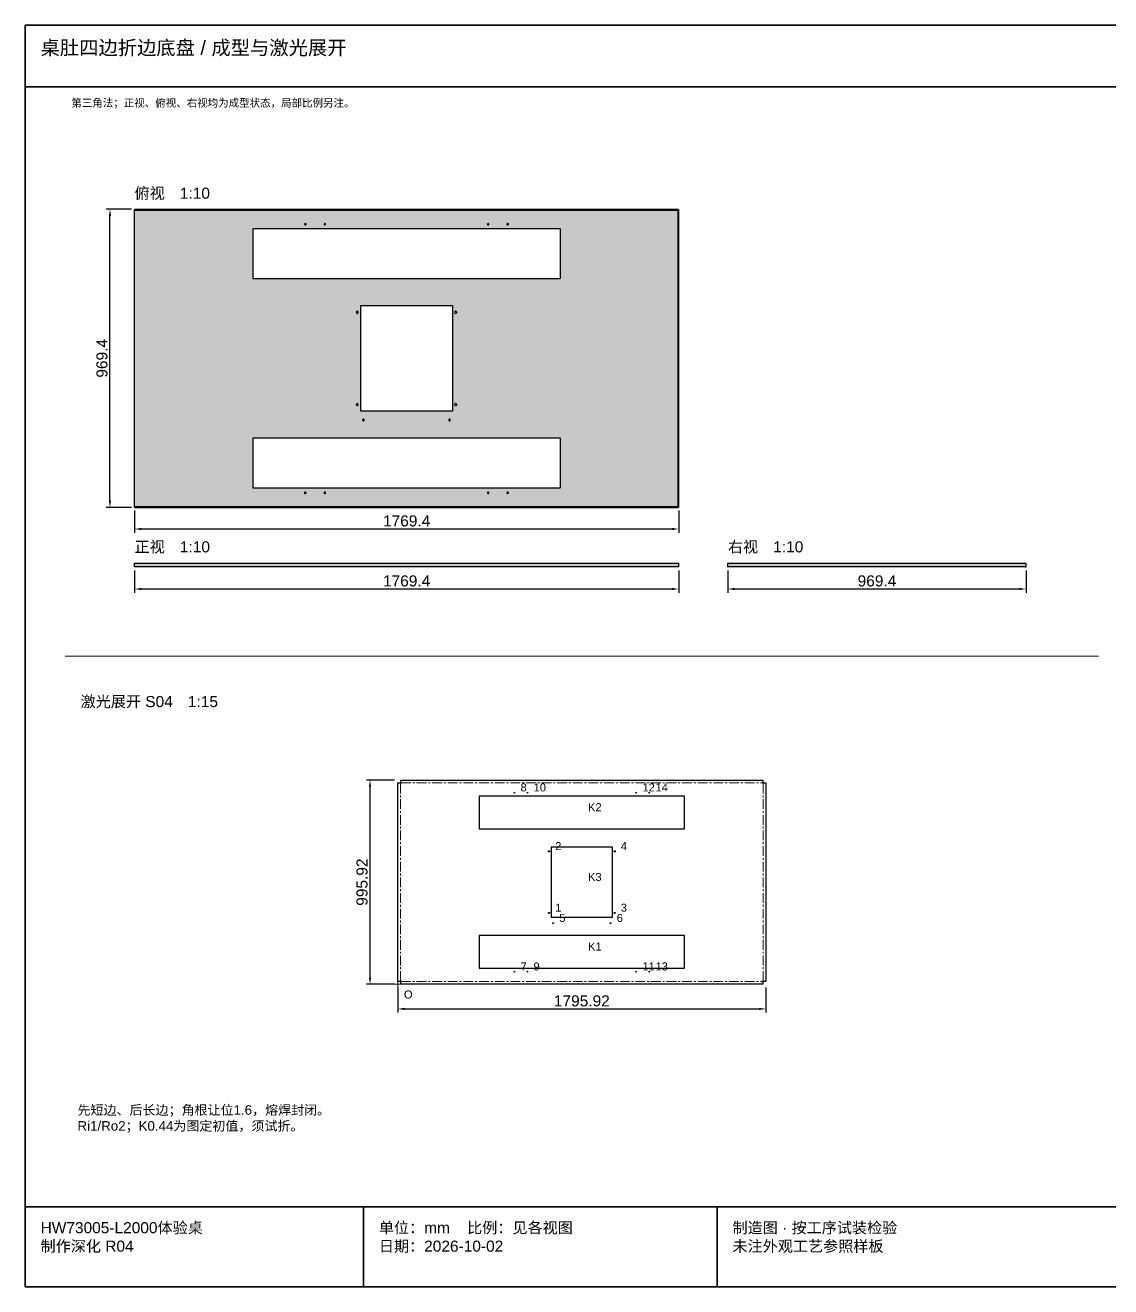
# Model space of a CAD drawing. Header units: millimetres. Extents: x 5 to 252589, y 5 to 415.
# Drawn here: x 120005 to 120358, y 5 to 415 of the extents above; entities that cross this region are included whole.
import ezdxf

# ---------------------------------------------------------------- set-up
doc = ezdxf.new("R2010")
doc.units = ezdxf.units.MM
doc.linetypes.add('CENTER', pattern=[5.08, 3.175, -0.635, 0.635, -0.635])
for name, color, linetype, lineweight in [('CENTER', 8, 'CENTER', 13), ('DIM', 7, 'Continuous', 13), ('FRAME', 7, 'Continuous', 35), ('HATCH', 8, 'Continuous', 9), ('NOTE', 7, 'Continuous', 18), ('OUTLINE', 7, 'Continuous', 25)]:
    doc.layers.add(name, color=color, linetype=linetype, lineweight=lineweight)
doc.styles.add('CN', font='Arial Unicode.ttf')
doc.dimstyles.new('V10', dxfattribs={"dimtxt": 3.6, "dimasz": 2.2, "dimexe": 1.2, "dimexo": 1, "dimgap": 0.8, "dimtad": 1, "dimlfac": 10, "dimdsep": 46, "dimtxsty": 'CN', "dimcen": 2.5, "dimclrd": 7, "dimclre": 7, "dimclrt": 7, "dimazin": 3, "dimtfac": 1, "dimtmove": 0, "dimatfit": 3})
doc.dimstyles.new('V15', dxfattribs={"dimtxt": 3.6, "dimasz": 2.2, "dimexe": 1.2, "dimexo": 1, "dimgap": 0.8, "dimtad": 1, "dimlfac": 15, "dimdsep": 46, "dimtxsty": 'CN', "dimcen": 2.5, "dimclrd": 7, "dimclre": 7, "dimclrt": 7, "dimazin": 3, "dimtfac": 1, "dimtmove": 0, "dimatfit": 3})

msp = doc.modelspace()

# ---------------------------------------------------------------- hatches: boundary and pattern name
at = {"layer": 'HATCH', "true_color": 0x627d89}
h = msp.add_hatch(color=145, dxfattribs=at)
h.paths.add_polyline_path([(120040.56, 258.28), (120040.56, 355.11333), (120217.39333, 355.11333), (120217.39333, 258.28)])
h.paths.add_polyline_path([(120161.81, 350.11333), (120161.97667, 350.11333), (120162.14333, 350.28), (120162.14333, 350.44667), (120161.89333, 350.61333), (120161.64333, 350.36333), (120161.64333, 350.28)], flags=0)
h.paths.add_polyline_path([(120155.47667, 350.11333), (120155.64333, 350.11333), (120155.81, 350.28), (120155.81, 350.36333), (120155.56, 350.61333), (120155.31, 350.44667), (120155.31, 350.28)], flags=0)
h.paths.add_polyline_path([(120102.22667, 350.19667), (120102.31, 350.11333), (120102.47667, 350.11333), (120102.64333, 350.28), (120102.64333, 350.44667), (120102.47667, 350.61333), (120102.39333, 350.61333), (120102.22667, 350.44667)], flags=0)
h.paths.add_polyline_path([(120095.81, 350.36333), (120095.97667, 350.11333), (120096.14333, 350.11333), (120096.31, 350.28), (120096.31, 350.44667), (120096.06, 350.61333)], flags=0)
h.paths.add_polyline_path([(120078.97667, 332.78), (120079.06, 332.69667), (120178.97667, 332.69667), (120179.06, 332.78), (120179.06, 348.69667), (120178.97667, 348.78), (120079.06, 348.78), (120078.97667, 348.69667)], flags=0)
h.paths.add_polyline_path([(120144.97667, 321.36333), (120145.06, 321.36333), (120145.31, 321.61333), (120145.31, 321.78), (120145.06, 322.03), (120144.89333, 322.03), (120144.64333, 321.78), (120144.72667, 321.53)], flags=0)
h.paths.add_polyline_path([(120112.97667, 321.36333), (120113.06, 321.36333), (120113.31, 321.61333), (120113.31, 321.78), (120113.06, 322.03), (120112.89333, 322.03), (120112.64333, 321.78), (120112.72667, 321.53)], flags=0)
h.paths.add_polyline_path([(120144.97667, 291.36333), (120145.06, 291.36333), (120145.31, 291.61333), (120145.31, 291.78), (120145.06, 292.03), (120144.89333, 292.03), (120144.64333, 291.78), (120144.72667, 291.53)], flags=0)
h.paths.add_polyline_path([(120112.97667, 291.36333), (120113.06, 291.36333), (120113.31, 291.61333), (120113.31, 291.78), (120113.06, 292.03), (120112.89333, 292.03), (120112.64333, 291.78), (120112.72667, 291.53)], flags=0)
h.paths.add_polyline_path([(120114.06, 289.69667), (120143.97667, 289.69667), (120144.06, 289.78), (120144.06, 323.69667), (120143.97667, 323.78), (120114.06, 323.78), (120113.97667, 323.69667), (120113.97667, 289.78)], flags=0)
h.paths.add_polyline_path([(120142.89333, 286.44667), (120143.06, 286.44667), (120143.22667, 286.61333), (120143.22667, 286.86333), (120143.14333, 286.94667), (120142.89333, 286.94667), (120142.72667, 286.78), (120142.72667, 286.61333)], flags=0)
h.paths.add_polyline_path([(120114.89333, 286.44667), (120115.06, 286.44667), (120115.22667, 286.61333), (120115.22667, 286.86333), (120115.14333, 286.94667), (120114.89333, 286.94667), (120114.72667, 286.78), (120114.72667, 286.61333)], flags=0)
h.paths.add_polyline_path([(120078.97667, 264.78), (120079.06, 264.69667), (120178.97667, 264.69667), (120179.06, 264.78), (120179.06, 280.69667), (120178.97667, 280.78), (120079.06, 280.78), (120078.97667, 280.69667)], flags=0)
h.paths.add_polyline_path([(120161.81, 262.86333), (120161.97667, 262.86333), (120162.14333, 263.03), (120162.14333, 263.11333), (120161.97667, 263.28), (120161.81, 263.28), (120161.64333, 263.11333), (120161.64333, 263.03)], flags=0)
h.paths.add_polyline_path([(120155.47667, 262.86333), (120155.64333, 262.86333), (120155.81, 263.03), (120155.81, 263.11333), (120155.64333, 263.28), (120155.47667, 263.28), (120155.31, 263.11333), (120155.31, 263.03)], flags=0)
h.paths.add_polyline_path([(120102.22667, 262.94667), (120102.31, 262.86333), (120102.56, 262.86333), (120102.64333, 262.94667), (120102.64333, 263.19667), (120102.56, 263.28), (120102.31, 263.28), (120102.22667, 263.19667)], flags=0)
h.paths.add_polyline_path([(120095.97667, 262.86333), (120096.14333, 262.86333), (120096.31, 263.03), (120096.31, 263.11333), (120096.14333, 263.28), (120095.97667, 263.28), (120095.81, 263.11333), (120095.81, 263.03)], flags=0)
h.paths.add_polyline_path([(120040.56, 258.36333), (120040.64333, 258.28), (120217.31, 258.28), (120217.39333, 258.36333), (120217.39333, 355.03), (120217.31, 355.11333), (120040.64333, 355.11333), (120040.56, 355.03), (120040.72667, 354.86333), (120040.81, 354.94667), (120217.14333, 354.94667), (120217.22667, 354.86333), (120217.22667, 258.53), (120217.14333, 258.44667), (120040.81, 258.44667), (120040.72667, 258.53)], flags=0)
at = {"layer": 'HATCH', "true_color": 0x5b747e}
msp.add_hatch(color=147, dxfattribs=at).paths.add_polyline_path([(120040.56, 239.03), (120040.56, 240.19667), (120217.39333, 240.19667), (120217.39333, 239.03), (120217.31, 238.94667), (120040.64333, 238.94667)])
at = {"layer": 'HATCH', "true_color": 0x58707b}
msp.add_hatch(color=147, dxfattribs=at).paths.add_polyline_path([(120330.33333, 238.86333), (120330.25, 238.78), (120330.33333, 238.86333), (120330.25, 238.94667), (120233.58333, 238.94667), (120233.5, 238.86333), (120233.5, 240.19667), (120330.33333, 240.19667)])

# ---------------------------------------------------------------- linework, layer by layer
at = {"layer": 'CENTER'}
for p, q in [((120127.07794, 104.37333), (120127.07794, 168.62667)), ((120127.20667, 168.7554), (120244.79333, 168.7554)), ((120244.92206, 104.37333), (120244.92206, 168.62667)), ((120124.83587, 103.30254), (120127.43587, 103.30254)), ((120126.13587, 102.00254), (120126.13587, 104.60254)), ((120127.20667, 104.2446), (120244.79333, 104.2446))]:
    msp.add_line(p, q, dxfattribs=at)
at = {"layer": 'DIM'}
msp.add_line((120018, 210), (120354, 210), dxfattribs=at)
at = {"layer": 'FRAME'}
for p, q in [((120005, 395), (120589, 395)), ((120005, 31), (120589, 31)), ((120115, 5), (120115, 31)), ((120230, 5), (120230, 31))]:
    msp.add_line(p, q, dxfattribs=at)
msp.add_lwpolyline([(120005, 5), (120589, 5), (120589, 415), (120005, 415)], close=True, dxfattribs=at)
at = {"layer": 'OUTLINE'}
for p, q in [((120126.13587, 104.18667), (120126.13587, 168.81333)), ((120126.13587, 168.81333), (120126.96667, 168.81333)), ((120126.96667, 168.81333), (120127.15333, 168.62667)), ((120127.1, 168.78667), (120127.1, 169.69746)), ((120127.1, 169.69746), (120244.9, 169.69746)), ((120127.20667, 168.68), (120127.1, 168.78667)), ((120127.15333, 168.62667), (120127.20667, 168.62667)), ((120127.20667, 168.62667), (120127.20667, 168.68)), ((120244.9, 168.78667), (120244.79333, 168.68)), ((120244.79333, 168.68), (120244.79333, 168.62667)), ((120244.79333, 168.62667), (120244.84667, 168.62667)), ((120244.84667, 168.62667), (120245.03333, 168.81333)), ((120244.9, 169.69746), (120244.9, 168.78667)), ((120245.03333, 168.81333), (120245.86413, 168.81333)), ((120245.86413, 168.81333), (120245.86413, 104.18667)), ((120219.33333, 164.5), (120152.66667, 164.5)), ((120152.66667, 164.5), (120152.66667, 153.83333)), ((120219.33333, 153.83333), (120219.33333, 164.5)), ((120152.66667, 153.83333), (120219.33333, 153.83333)), ((120196, 147.83333), (120176, 147.83333)), ((120176, 147.83333), (120176, 125.16667)), ((120196, 125.16667), (120196, 147.83333)), ((120176, 125.16667), (120196, 125.16667)), ((120219.33333, 119.16667), (120152.66667, 119.16667)), ((120152.66667, 119.16667), (120152.66667, 108.5)), ((120219.33333, 108.5), (120219.33333, 119.16667)), ((120152.66667, 108.5), (120219.33333, 108.5)), ((120126.96667, 104.18667), (120126.13587, 104.18667)), ((120127.15333, 104.37333), (120126.96667, 104.18667)), ((120127.1, 104.21333), (120127.20667, 104.32)), ((120127.1, 103.30254), (120127.1, 104.21333)), ((120244.9, 103.30254), (120127.1, 103.30254)), ((120127.20667, 104.37333), (120127.15333, 104.37333)), ((120127.20667, 104.32), (120127.20667, 104.37333)), ((120244.84667, 104.37333), (120244.79333, 104.37333)), ((120244.79333, 104.37333), (120244.79333, 104.32)), ((120244.79333, 104.32), (120244.9, 104.21333)), ((120245.03333, 104.18667), (120244.84667, 104.37333)), ((120244.9, 104.21333), (120244.9, 103.30254)), ((120245.86413, 104.18667), (120245.03333, 104.18667))]:
    msp.add_line(p, q, dxfattribs=at)
at = {"layer": 'OUTLINE', "color": 139, "true_color": 0x42544a}
for points in [[(120040.56, 258.28), (120040.56, 355.11333), (120217.39333, 355.11333), (120217.39333, 258.28)], [(120040.56, 258.36333), (120040.64333, 258.28), (120217.31, 258.28), (120217.39333, 258.36333), (120217.39333, 355.03), (120217.31, 355.11333), (120040.64333, 355.11333), (120040.56, 355.03), (120040.72667, 354.86333), (120040.81, 354.94667), (120217.14333, 354.94667), (120217.22667, 354.86333), (120217.22667, 258.53), (120217.14333, 258.44667), (120040.81, 258.44667), (120040.72667, 258.53)], [(120078.97667, 332.78), (120079.06, 332.69667), (120178.97667, 332.69667), (120179.06, 332.78), (120179.06, 348.69667), (120178.97667, 348.78), (120079.06, 348.78), (120078.97667, 348.69667)], [(120095.81, 350.36333), (120095.97667, 350.11333), (120096.14333, 350.11333), (120096.31, 350.28), (120096.31, 350.44667), (120096.06, 350.61333)], [(120102.22667, 350.19667), (120102.31, 350.11333), (120102.47667, 350.11333), (120102.64333, 350.28), (120102.64333, 350.44667), (120102.47667, 350.61333), (120102.39333, 350.61333), (120102.22667, 350.44667)], [(120155.47667, 350.11333), (120155.64333, 350.11333), (120155.81, 350.28), (120155.81, 350.36333), (120155.56, 350.61333), (120155.31, 350.44667), (120155.31, 350.28)], [(120161.81, 350.11333), (120161.97667, 350.11333), (120162.14333, 350.28), (120162.14333, 350.44667), (120161.89333, 350.61333), (120161.64333, 350.36333), (120161.64333, 350.28)], [(120112.97667, 321.36333), (120113.06, 321.36333), (120113.31, 321.61333), (120113.31, 321.78), (120113.06, 322.03), (120112.89333, 322.03), (120112.64333, 321.78), (120112.72667, 321.53)], [(120114.06, 289.69667), (120143.97667, 289.69667), (120144.06, 289.78), (120144.06, 323.69667), (120143.97667, 323.78), (120114.06, 323.78), (120113.97667, 323.69667), (120113.97667, 289.78)], [(120144.97667, 321.36333), (120145.06, 321.36333), (120145.31, 321.61333), (120145.31, 321.78), (120145.06, 322.03), (120144.89333, 322.03), (120144.64333, 321.78), (120144.72667, 321.53)], [(120112.97667, 291.36333), (120113.06, 291.36333), (120113.31, 291.61333), (120113.31, 291.78), (120113.06, 292.03), (120112.89333, 292.03), (120112.64333, 291.78), (120112.72667, 291.53)], [(120144.97667, 291.36333), (120145.06, 291.36333), (120145.31, 291.61333), (120145.31, 291.78), (120145.06, 292.03), (120144.89333, 292.03), (120144.64333, 291.78), (120144.72667, 291.53)], [(120114.89333, 286.44667), (120115.06, 286.44667), (120115.22667, 286.61333), (120115.22667, 286.86333), (120115.14333, 286.94667), (120114.89333, 286.94667), (120114.72667, 286.78), (120114.72667, 286.61333)], [(120142.89333, 286.44667), (120143.06, 286.44667), (120143.22667, 286.61333), (120143.22667, 286.86333), (120143.14333, 286.94667), (120142.89333, 286.94667), (120142.72667, 286.78), (120142.72667, 286.61333)], [(120078.97667, 264.78), (120079.06, 264.69667), (120178.97667, 264.69667), (120179.06, 264.78), (120179.06, 280.69667), (120178.97667, 280.78), (120079.06, 280.78), (120078.97667, 280.69667)], [(120095.97667, 262.86333), (120096.14333, 262.86333), (120096.31, 263.03), (120096.31, 263.11333), (120096.14333, 263.28), (120095.97667, 263.28), (120095.81, 263.11333), (120095.81, 263.03)], [(120102.22667, 262.94667), (120102.31, 262.86333), (120102.56, 262.86333), (120102.64333, 262.94667), (120102.64333, 263.19667), (120102.56, 263.28), (120102.31, 263.28), (120102.22667, 263.19667)], [(120155.47667, 262.86333), (120155.64333, 262.86333), (120155.81, 263.03), (120155.81, 263.11333), (120155.64333, 263.28), (120155.47667, 263.28), (120155.31, 263.11333), (120155.31, 263.03)], [(120161.81, 262.86333), (120161.97667, 262.86333), (120162.14333, 263.03), (120162.14333, 263.11333), (120161.97667, 263.28), (120161.81, 263.28), (120161.64333, 263.11333), (120161.64333, 263.03)], [(120040.56, 239.03), (120040.56, 240.19667), (120217.39333, 240.19667), (120217.39333, 239.03), (120217.31, 238.94667), (120040.64333, 238.94667)], [(120330.33333, 238.86333), (120330.25, 238.78), (120330.33333, 238.86333), (120330.25, 238.94667), (120233.58333, 238.94667), (120233.5, 238.86333), (120233.5, 240.19667), (120330.33333, 240.19667)]]:
    msp.add_lwpolyline(points, close=True, dxfattribs=at)
at = {"layer": 'OUTLINE'}
for centre, radius in [((120164.05667, 165.59333), 0.12667), ((120168.29, 165.59333), 0.12667), ((120203.71, 165.59333), 0.12667), ((120207.94333, 165.59333), 0.12667), ((120175.33333, 146.5), 0.18333), ((120196.66667, 146.5), 0.18333), ((120175.33333, 126.5), 0.18333), ((120176.66667, 123.16667), 0.15), ((120195.33333, 123.16667), 0.15), ((120196.66667, 126.5), 0.18333), ((120164.05667, 107.40667), 0.12667), ((120168.29, 107.40667), 0.12667), ((120203.71, 107.40667), 0.12667), ((120207.94333, 107.40667), 0.12667)]:
    msp.add_circle(centre, radius, dxfattribs=at)

# ---------------------------------------------------------------- texts
at = {"layer": 'NOTE', "attachment_point": 1, "style": 'CN'}
for s, insert, char_height, width in [('桌肚四边折边底盘 / 成型与激光展开', (120010, 410), 4.6, 484), ('第三角法；正视、俯视、右视均为成型状态，局部比例另注。', (120020, 391), 2.5, 360), ('俯视\u30001:10', (120040.56, 362.22), 3.6, 180), ('正视\u30001:10', (120040.56, 247.28), 3.6, 180), ('右视\u30001:10', (120233.5, 247.28), 3.6, 180), ('激光展开 S04\u30001:15', (120023, 197), 3.6, 180), ('8', (120166.05667, 168.59333), 2.6, 18), ('10', (120170.29, 168.59333), 2.6, 18), ('12', (120205.71, 168.59333), 2.6, 18), ('14', (120209.94333, 168.59333), 2.6, 18), ('K2', (120188, 162.16667), 2.6, 18), ('2', (120177.33333, 149.5), 2.6, 18), ('4', (120198.66667, 149.5), 2.6, 18), ('K3', (120188, 139.5), 2.6, 18), ('1', (120177.33333, 129.5), 2.6, 18), ('3', (120198.66667, 129.5), 2.6, 18), ('5', (120178.66667, 126.16667), 2.6, 18), ('6', (120197.33333, 126.16667), 2.6, 18), ('K1', (120188, 116.83333), 2.6, 18), ('7', (120166.05667, 110.40667), 2.6, 18), ('9', (120170.29, 110.40667), 2.6, 18), ('11', (120205.71, 110.40667), 2.6, 18), ('13', (120209.94333, 110.40667), 2.6, 18), ('O', (120128.13587, 101.30254), 2.6, 10), ('先短边、后长边；角根让位1.6，熔焊封闭。\\PRi1/Ro2；K0.44为图定初值，须试折。', (120022, 64), 3.1, 330), ('HW73005-L2000体验桌\\P制作深化 R04', (120010, 26), 3.6, 100), ('单位：mm    比例：见各视图\\P日期：2026-10-02', (120120, 26), 3.6, 105), ('制造图 · 按工序试装检验\\P未注外观工艺参照样板', (120235, 26), 3.6, 289)]:
    msp.add_mtext(s, dxfattribs=dict(at, insert=insert, char_height=char_height, width=width))

# ---------------------------------------------------------------- dimensions: what is measured, and where the dimension line sits
at = {"layer": 'DIM'}
for base, p1, p2, dimstyle in [((120032.56, 258.28), (120040.56, 258.28), (120040.56, 355.22), 'V10'), ((120117.13587, 103.30254), (120126.13587, 103.30254), (120126.13587, 169.69746), 'V15')]:
    msp.add_linear_dim(base=base, p1=p1, p2=p2, angle=90, dimstyle=dimstyle, dxfattribs=at).render()
for base, p1, p2, dimstyle in [((120040.56, 251.28), (120040.56, 258.28), (120217.5, 258.28), 'V10'), ((120040.56, 231.78), (120040.56, 238.78), (120217.5, 238.78), 'V10'), ((120233.5, 231.78), (120233.5, 238.78), (120330.44, 238.78), 'V10'), ((120126.13587, 95.30254), (120126.13587, 103.30254), (120245.86413, 103.30254), 'V15')]:
    msp.add_linear_dim(base=base, p1=p1, p2=p2, dimstyle=dimstyle, dxfattribs=at).render()

doc.saveas('drawing.dxf')
